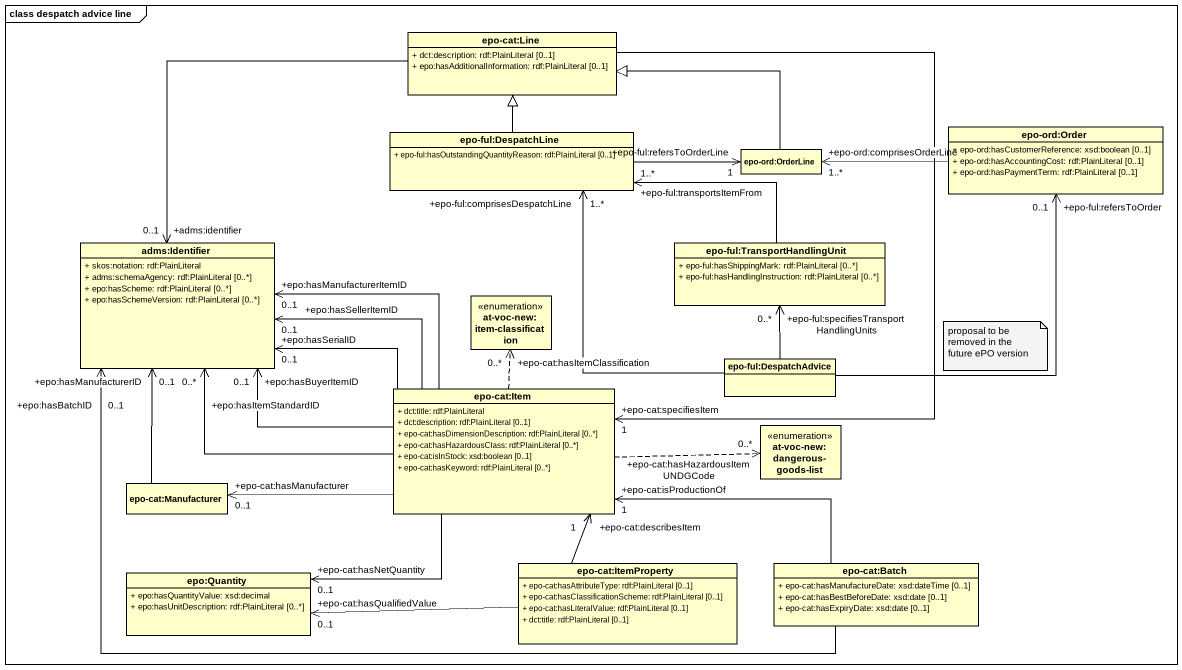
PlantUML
@startuml
mainframe class despatch advice line
hide circle
hide empty members
skinparam classAttributeIconSize 0
class "epo-cat:Line" as epo_cat_Line {
  + dct:description: rdf:PlainLiteral [0..1]
  + epo:hasAdditionalInformation: rdf:PlainLiteral [0..1]
}
class "epo-ful:DespatchLine" as epo_ful_DespatchLine {
  + epo-ful:hasOutstandingQuantityReason: rdf:PlainLiteral [0..1]
}
class "epo-ord:OrderLine" as epo_ord_OrderLine
class "epo-ord:Order" as epo_ord_Order {
  + epo-ord:hasCustomerReference: xsd:boolean [0..1]
  + epo-ord:hasAccountingCost: rdf:PlainLiteral [0..1]
  + epo-ord:hasPaymentTerm: rdf:PlainLiteral [0..1]
}
class "adms:Identifier" as adms_Identifier {
  + skos:notation: rdf:PlainLiteral
  + adms:schemaAgency: rdf:PlainLiteral [0..*]
  + epo:hasScheme: rdf:PlainLiteral [0..*]
  + epo:hasSchemeVersion: rdf:PlainLiteral [0..*]
}
class "epo-ful:TransportHandlingUnit" as epo_ful_TransportHandlingUni {
  + epo-ful:hasShippingMark: rdf:PlainLiteral [0..*]
  + epo-ful:hasHandlingInstruction: rdf:PlainLiteral [0..*]
}
enum "at-voc-new:item-classification" as at_voc_new_item
class "epo-ful:DespatchAdvice" as epo_ful_DespatchAdvice
class "epo-cat:Item" as epo_cat_Item {
  + dct:title: rdf:PlainLiteral
  + dct:description: rdf:PlainLiteral [0..1]
  + epo-cat:hasDimensionDescription: rdf:PlainLiteral [0..*]
  + epo-cat:hasHazardousClass: rdf:PlainLiteral [0..*]
  + epo-cat:isInStock: xsd:boolean [0..1]
  + epo-cat:hasKeyword: rdf:PlainLiteral [0..*]
}
enum "at-voc-new:dangerous-goods-list" as at_voc_new_dangerous_goods
class "epo-cat:Manufacturer" as epo_cat_Manufacturer
class "epo-cat:ItemProperty" as epo_cat_ItemProperty {
  + epo-cat:hasAttributeType: rdf:PlainLiteral [0..1]
  + epo-cat:hasClassificationScheme: rdf:PlainLiteral [0..1]
  + epo-cat:hasLiteralValue: rdf:PlainLiteral [0..1]
  + dct:title: rdf:PlainLiteral [0..1]
}
class "epo-cat:Batch" as epo_cat_Batch {
  + epo-cat:hasManufactureDate: xsd:dateTime [0..1]
  + epo-cat:hasBestBeforeDate: xsd:date [0..1]
  + epo-cat:hasExpiryDate: xsd:date [0..1]
}
class "epo:Quantity" as epo_Quantity {
  + epo:hasQuantityValue: xsd:decimal
  + epo:hasUnitDescription: rdf:PlainLiteral [0..*]
}
epo_cat_Line --> "+adms:identifier\n0..1" adms_Identifier
epo_cat_Line --> "+epo-cat:specifiesItem\n1" epo_cat_Item
epo_ful_DespatchLine -up-|> epo_cat_Line
epo_ful_DespatchLine -right-> "+epo-ful:refersToOrderLine\n1" epo_ord_OrderLine
epo_ord_OrderLine -left-|> epo_cat_Line
epo_ord_Order -left-> "+epo-ord:comprisesOrderLine\n1..*" epo_ord_OrderLine
epo_ful_TransportHandlingUni -left-> "+epo-ful:transportsItemFrom\n1..*" epo_ful_DespatchLine
epo_ful_DespatchAdvice -up-> "+epo-ful:comprisesDespatchLine\n1..*" epo_ful_DespatchLine
epo_ful_DespatchAdvice -up-> "+epo-ful:refersToOrder\n0..1" epo_ord_Order
epo_ful_DespatchAdvice -up-> "+epo-ful:specifiesTransportHandlingUnits\n0..*" epo_ful_TransportHandlingUni
epo_cat_Item -left-> "+epo:hasBuyerItemID\n0..1" adms_Identifier
epo_cat_Item -left-> "+epo:hasSerialID\n0..1" adms_Identifier
epo_cat_Item -left-> "+epo:hasManufacturerItemID\n0..1" adms_Identifier
epo_cat_Item -left-> "+epo:hasSellerItemID\n0..1" adms_Identifier
epo_cat_Item -left-> "+epo:hasItemStandardID\n0..*" adms_Identifier
epo_cat_Item .up.> "+epo-cat:hasItemClassification\n0..*" at_voc_new_item
epo_cat_Item .right.> "+epo-cat:hasHazardousItemUNDGCode\n0..*" at_voc_new_dangerous_goods
epo_cat_Item -left-> "+epo-cat:hasManufacturer\n0..1" epo_cat_Manufacturer
epo_cat_Item -left-> "+epo-cat:hasNetQuantity\n0..1" epo_Quantity
epo_cat_Manufacturer -up-> "+epo:hasManufacturerID\n0..1" adms_Identifier
epo_cat_ItemProperty -up-> "+epo-cat:describesItem\n1" epo_cat_Item
epo_cat_ItemProperty -left-> "+epo-cat:hasQualifiedValue\n0..1" epo_Quantity
epo_cat_Batch -left-> "+epo:hasBatchID\n0..1" adms_Identifier
epo_cat_Batch -left-> "+epo-cat:isProductionOf\n1" epo_cat_Item
note as N1
  proposal to be removed in the future ePO version
end note
@enduml
